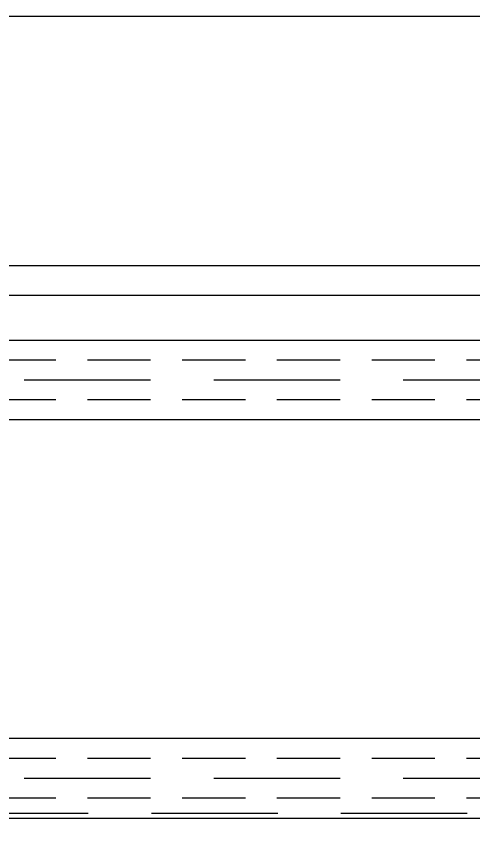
# Model space of a CAD drawing. Header units: millimetres. Extents: x -20000 to 230000, y -17405 to 25402.
# Drawn here: x 74786.56 to 74809.5, y -5953 to -5912.06 of the extents above; entities that cross this region are included whole.
import ezdxf

# ---------------------------------------------------------------- set-up
doc = ezdxf.new("R2010")
doc.units = ezdxf.units.MM
doc.header["$PDMODE"] = 35
doc.header["$PDSIZE"] = 0.5
doc.linetypes.add('CACHE', pattern=[9.524999999999999, 6.35, -3.175])
doc.layers.get('0').update_dxf_attribs({"lineweight": 13})
doc.layers.get('Defpoints').update_dxf_attribs({"true_color": 0xc2a584})
for name, color, linetype, lineweight in [('1 - INTERROMPU', 253, 'CACHE', 13), ('1 - PVC', 7, 'Continuous', 13), ('1 - Vitrage', 252, 'Continuous', 13)]:
    doc.layers.add(name, color=color, linetype=linetype, lineweight=lineweight)
doc.styles.add('Texte Poralu', font='tahomabd.ttf')
doc.dimstyles.new('30 - 1000', dxfattribs={"dimtxt": 10, "dimasz": 10, "dimexe": 5, "dimexo": 2.5, "dimgap": 5, "dimtad": 1, "dimdec": 1, "dimtxsty": 'Texte Poralu', "dimcen": 5, "dimazin": 0, "dimtfac": 1, "dimtdec": 1, "dimtmove": 0, "dimatfit": 3, "dimfxl": 1, "dimarcsym": 0})

# ---------------------------------------------------------------- blocks, each defined once
blk = doc.blocks.new('*U413')
at = {"layer": '1 - PVC'}
for p, q in [((-51.00000000000051, 501.8840670173668), (-50.99999999999999, 15.11598111865169)), ((-38.49999999999999, 20), (-38.50000000000051, 497.0000481360184)), ((-37.00000000000052, 497.0000481360184), (-37, 20.00000000000001))]:
    blk.add_line(p, q, dxfattribs=at)
at = {"layer": '1 - Vitrage', "linetype": 'CACHE', "ltscale": 0.5}
for p, q in [((-33.75000000000415, 510.5611728865315), (-33.7499999999909, 6.438875249488547)), ((-31.75000000000416, 510.5611728865314), (-31.74999999999091, 6.438875249488547)), ((-13.7499999999987, 510.5611728865315), (-13.74999999999272, 6.438875249488548)), ((-11.74999999999869, 510.5611728865314), (-11.74999999999272, 6.438875249488548))]:
    blk.add_line(p, q, dxfattribs=at)
at = {"layer": '1 - Vitrage', "linetype": 'CACHE'}
for p, q in [((-32.75000000000416, 510.5611728865314), (-32.7499999999909, 6.438875249488546)), ((-12.74999999999869, 510.5611728865315), (-12.74999999999272, 6.438875249488547))]:
    blk.add_line(p, q, dxfattribs=at)
at = {"layer": '1 - Vitrage'}
for points in [[(-34.75000000000416, 510.5611728865315), (-30.75000000000416, 510.5611728865315), (-30.74999999999091, 6.438875249488547), (-34.7499999999909, 6.438875249488548)], [(-10.7499999999987, 510.5611728865316), (-14.7499999999987, 510.5611728865316), (-14.74999999999272, 6.438875249488547), (-10.74999999999272, 6.438875249488546)]]:
    blk.add_lwpolyline(points, close=True, dxfattribs=at)
blk = doc.blocks.new('*D795')
at = {"layer": 'Defpoints', "color": 0, "lineweight": -2, "transparency": 16777216}
blk.add_line((74840.00000000013, -3995.668358776812), (74875.99227669596, -3995.668358776812), dxfattribs=at)
at = {"layer": 'Defpoints', "color": 0, "transparency": 16777216}
for p in [(74837.50000000013, -3995.668358776812), (74837.50000000019, -3995.668358776812), (70000, -6205.668358776824)]:
    blk.add_point(p, dxfattribs=at)
at = {"layer": 'Defpoints', "color": 0, "transparency": 16777216, "insert": (74859.24613834807, -3985.463523316771), "char_height": 10, "attachment_point": 5, "style": 'Texte Poralu'}
blk.add_mtext('2210', dxfattribs=at)
blk = doc.blocks.new('*D796')
at = {"layer": 'Defpoints', "color": 0, "lineweight": -2, "transparency": 16777216}
blk.add_line((75119.99999999994, -3815.668358776811), (75155.99227669578, -3815.668358776811), dxfattribs=at)
at = {"layer": 'Defpoints', "color": 0, "transparency": 16777216}
for p in [(75117.49999999994, -3815.668358776811), (75117.5, -3815.668358776811), (70000, -6205.668358776824)]:
    blk.add_point(p, dxfattribs=at)
at = {"layer": 'Defpoints', "color": 0, "transparency": 16777216, "insert": (75139.24613834788, -3805.460165358409), "char_height": 10, "attachment_point": 5, "style": 'Texte Poralu'}
blk.add_mtext('2390', dxfattribs=at)
blk = doc.blocks.new('*D797')
at = {"layer": 'Defpoints', "color": 0, "lineweight": -2, "transparency": 16777216}
blk.add_line((75420.00000000012, -3505.668358776827), (75455.99227669589, -3505.668358776827), dxfattribs=at)
at = {"layer": 'Defpoints', "color": 0, "transparency": 16777216}
for p in [(75417.50000000012, -3505.668358776827), (75417.50000000012, -3505.668358776827), (70000, -6205.668358776824)]:
    blk.add_point(p, dxfattribs=at)
at = {"layer": 'Defpoints', "color": 0, "transparency": 16777216, "insert": (75439.246138348, -3495.463523316786), "char_height": 10, "attachment_point": 5, "style": 'Texte Poralu'}
blk.add_mtext('2700', dxfattribs=at)

msp = doc.modelspace()

# ---------------------------------------------------------------- linework, layer by layer
at = {"layer": '1 - INTERROMPU'}
msp.add_line((74659.99982775154, -5952.071593255383), (75374.99987588756, -5952.071593255383), dxfattribs=at)

# ---------------------------------------------------------------- block references
at = {"rotation": 270}
msp.add_blockref('*U413', (74758.99997544319, -5963.071593255383), dxfattribs=at)

# ---------------------------------------------------------------- dimensions: what is measured, and where the dimension line sits
at = {"layer": 'Defpoints'}
for feature_location, offset, picture, middle in [((75417.50000000012, -3505.668358776827), (0, 0), '*D797', (75439.246138348, -3495.463523316786)), ((75117.49999999994, -3815.668358776811), (5.820766091346741e-11, 0), '*D796', (75139.24613834788, -3805.460165358409)), ((74837.50000000013, -3995.668358776812), (5.820766091346741e-11, 0), '*D795', (74859.24613834807, -3985.463523316771))]:
    dim = msp.add_ordinate_dim(feature_location=feature_location, offset=offset, dtype=0, origin=(70000, -6205.668358776824), dimstyle='30 - 1000', dxfattribs=at)
    dim.commit()
    dim.dimension.update_dxf_attribs({"geometry": picture, "text_midpoint": middle})

doc.saveas('drawing.dxf')
